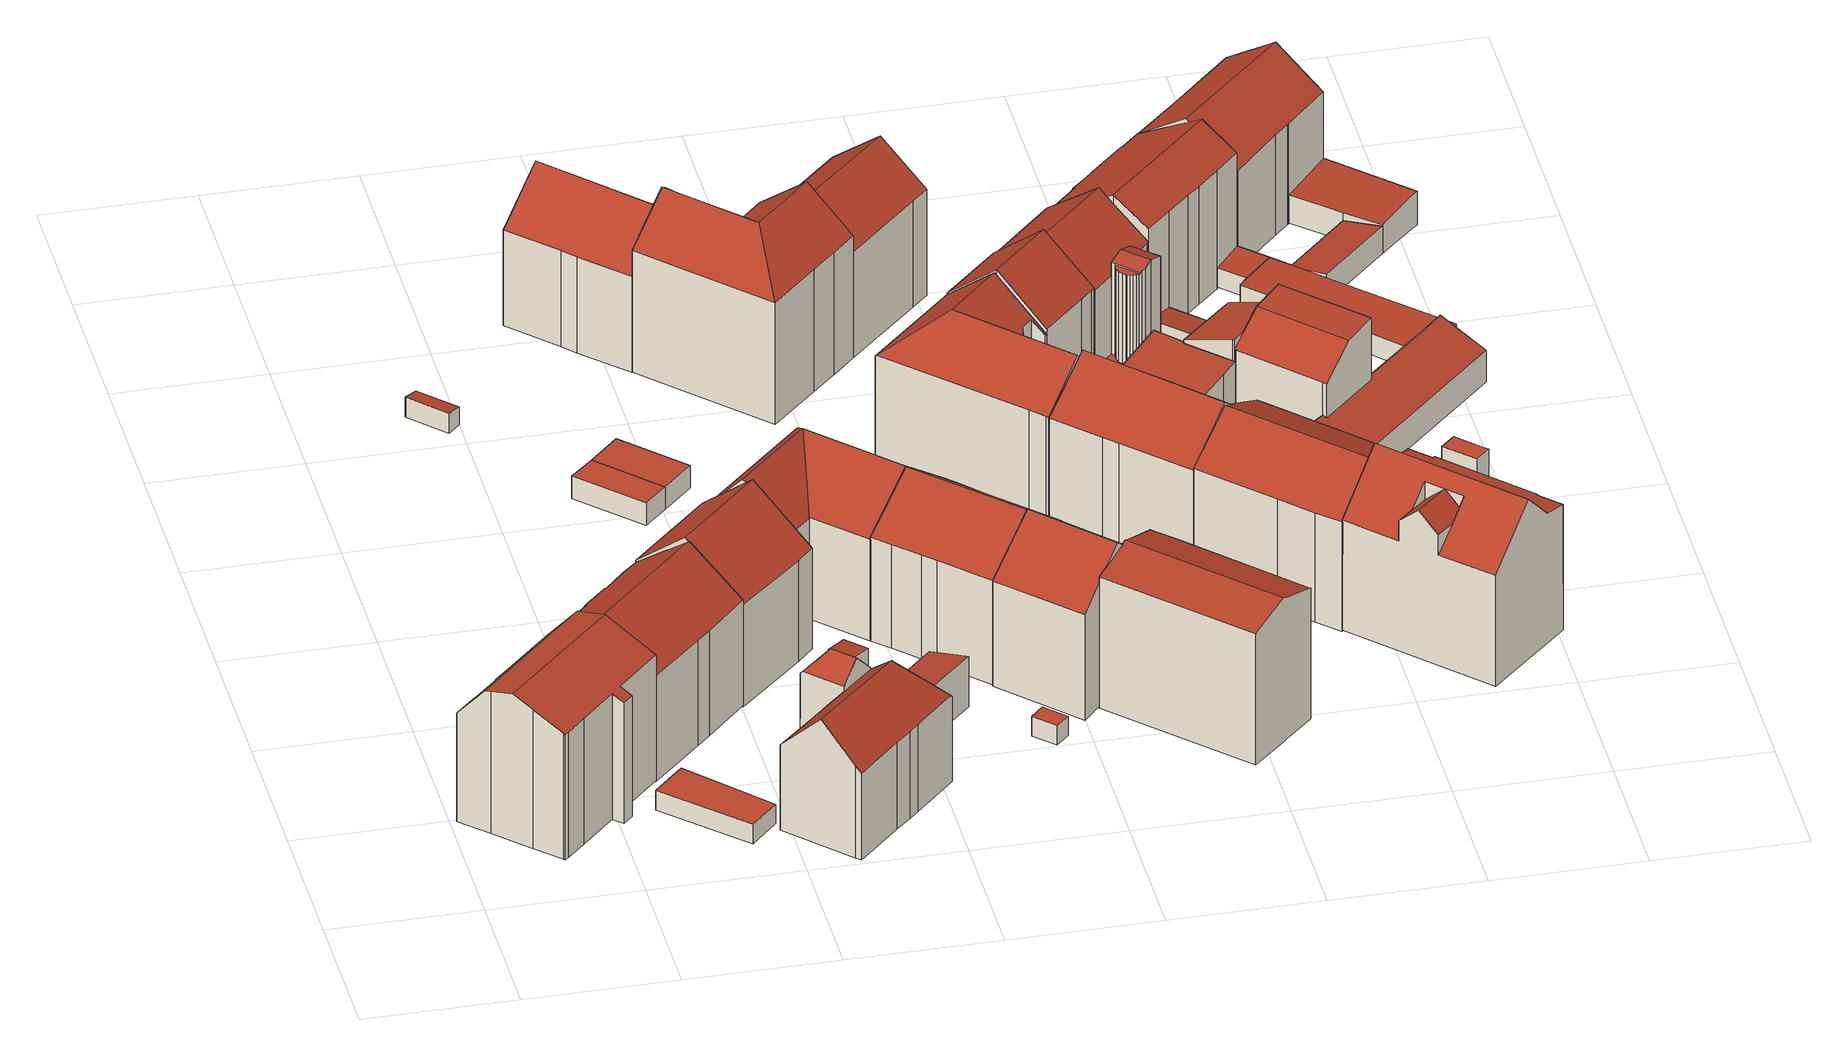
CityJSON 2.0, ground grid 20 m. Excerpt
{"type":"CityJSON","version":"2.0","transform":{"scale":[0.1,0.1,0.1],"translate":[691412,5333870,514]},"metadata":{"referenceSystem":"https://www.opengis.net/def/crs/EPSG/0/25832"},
"CityObjects":{
"building1":{"type":"Building","attributes":{"Gemeindeschluessel":"09162000","HoeheDach":"536.850","HoeheGrund":"515.505","Methode":"2000","NiedrigsteTraufeDesGebaeudes":"531.002","Geometrietyp2DReferenz":"3000","function":"31001_9998","roofType":"3100","measuredHeight":21.34,"storeysAboveGround":4},"geometry":[{"type":"MultiSurface","lod":"2","boundaries":[[[0,1,2,3,4,5]],[[3,6,7,8,9,10,4]],[[11,12,13,14]],[[15,16,12,11]],[[17,18,19,20,6,3,2,21,22,23,24,25,26]],[[27,24,23,28]],[[29,30,16,15]],[[31,32,33,9,8]],[[34,5,4,10,35]],[[36,37,38,39]],[[40,41,30,29]],[[42,21,2,1]],[[43,25,24,27]],[[44,45,41,40]],[[46,47,43,27,28,48,42,1,0,5,34,49,36,39,44,40,29,15,11,14,50,51,52,32,31,53,54,55,56]],[[46,17,26,47]],[[39,38,45,44]],[[54,53,7,6,20]],[[25,43,47,26]],[[31,8,7,53]],[[48,22,21,42]],[[34,35,57,49]],[[52,58,33,32]],[[54,20,19,55]],[[28,23,22,48]],[[14,13,59,50]],[[51,60,58,52]],[[17,46,56,18]],[[55,19,18,56]],[[50,59,60,51]],[[10,9,33,58,60,59,13,12,16,30,41,45,38,37,57,35]],[[49,57,37,36]]],"semantics":{"surfaces":[{"type":"WallSurface"},{"type":"RoofSurface"},{"type":"GroundSurface"}],"values":[0,1,0,0,1,0,0,0,0,0,0,0,0,0,2,0,0,0,0,0,0,0,0,0,0,0,0,0,0,0,1,0]}}]},
"building2":{"type":"Building","attributes":{"Gemeindeschluessel":"09162000","HoeheDach":"518.493","HoeheGrund":"515.655","Methode":"1000","NiedrigsteTraufeDesGebaeudes":"518.493","Geometrietyp2DReferenz":"3000","function":"31001_2000","roofType":"1000","measuredHeight":2.84},"geometry":[{"type":"MultiSurface","lod":"2","boundaries":[[[61,62,63,64]],[[65,64,63,66]],[[66,67,68,65]],[[62,61,68,67]],[[66,63,62,67]],[[68,61,64,65]]],"semantics":{"surfaces":[{"type":"RoofSurface"},{"type":"WallSurface"},{"type":"GroundSurface"}],"values":[0,1,2,1,1,1]}}]},
"building3":{"type":"Building","attributes":{"Gemeindeschluessel":"09162000","HoeheDach":"536.458","HoeheGrund":"515.403","Methode":"1000","NiedrigsteTraufeDesGebaeudes":"530.604","Geometrietyp2DReferenz":"3000","function":"31001_9998","roofType":"3100","measuredHeight":21.05,"storeysAboveGround":4},"geometry":[{"type":"MultiSurface","lod":"2","boundaries":[[[69,70,71,72]],[[73,74,75,76]],[[77,78,79,80]],[[72,71,81,82]],[[83,84,85,86]],[[80,79,87,88]],[[86,85,89,90]],[[91,92,93,94]],[[95,83,86,90,77,80,88,69,72,82,96,73,76,97,98,91,94,99,100]],[[94,93,101,99]],[[77,90,89,102,78]],[[82,81,103,96]],[[95,104,84,83]],[[97,105,106,98]],[[104,95,100,107]],[[79,78,102,108,101,93,92,106,105,75,74,103,81,71,70,87]],[[107,100,99,101,108]],[[98,106,92,91]],[[104,107,108,102,89,85,84]],[[96,103,74,73]],[[76,75,105,97]],[[88,87,70,69]]],"semantics":{"surfaces":[{"type":"WallSurface"},{"type":"GroundSurface"},{"type":"RoofSurface"}],"values":[0,0,0,0,0,0,0,0,1,0,0,0,0,0,0,2,0,0,2,0,0,0]}}]},
"building4":{"type":"Building","attributes":{"Gemeindeschluessel":"09162000","HoeheDach":"518.664","HoeheGrund":"515.830","Methode":"1000","NiedrigsteTraufeDesGebaeudes":"518.396","Geometrietyp2DReferenz":"3000","function":"31001_2000","roofType":"1000","measuredHeight":2.83},"geometry":[{"type":"MultiSurface","lod":"2","boundaries":[[[109,110,111,112]],[[113,112,111,114]],[[115,110,109,116]],[[113,114,115,116]],[[116,109,112,113]],[[114,111,110,115]]],"semantics":{"surfaces":[{"type":"RoofSurface"},{"type":"WallSurface"},{"type":"GroundSurface"}],"values":[0,1,1,2,1,1]}}]},
"building5":{"type":"Building","attributes":{"Gemeindeschluessel":"09162000","HoeheDach":"536.900","HoeheGrund":"515.244","Methode":"2000","NiedrigsteTraufeDesGebaeudes":"529.836","Geometrietyp2DReferenz":"3000","function":"31001_9998","roofType":"3100","measuredHeight":21.66,"storeysAboveGround":4},"geometry":[{"type":"MultiSurface","lod":"2","boundaries":[[[117,118,119,120]],[[121,117,120,122]],[[123,124,125,126]],[[127,123,126,119,118]],[[119,126,125,122,120]],[[128,124,123,127]],[[128,127,118,117,121]],[[121,122,125,124,128]]],"semantics":{"surfaces":[{"type":"WallSurface"},{"type":"RoofSurface"},{"type":"GroundSurface"}],"values":[0,0,1,0,1,0,2,0]}}]},
"building6":{"type":"Building","attributes":{"Gemeindeschluessel":"09162000","HoeheDach":"533.310","HoeheGrund":"514.960","Methode":"2000","NiedrigsteTraufeDesGebaeudes":"527.110","Geometrietyp2DReferenz":"3000","function":"31001_9998","roofType":"3200","measuredHeight":18.35,"storeysAboveGround":3},"geometry":[{"type":"MultiSurface","lod":"2","boundaries":[[[129,130,131,132]],[[133,134,135,136,137]],[[133,137,138,139]],[[140,141,142,143,144]],[[145,146,147,148]],[[129,149,150,151,130]],[[152,153,154,155,145,148,156]],[[155,154,157,131,130,151,158,159,160]],[[161,162,163,164,165,160,159,166]],[[148,147,164,156]],[[164,147,146,165]],[[139,138,140,144]],[[142,141,150,149]],[[161,166,167,168]],[[132,131,157,169]],[[169,157,154,153]],[[168,167,135,134]],[[155,160,165,146,145]],[[152,156,164,163]],[[133,139,144,143,142,149,129,132,169,153,152,163,162,161,168,134]],[[158,136,135,167,166,159]],[[140,138,137,136,158,151,150,141]]],"semantics":{"surfaces":[{"type":"WallSurface"},{"type":"RoofSurface"},{"type":"GroundSurface"}],"values":[0,0,0,0,1,0,0,1,0,1,1,0,0,0,0,0,0,0,0,2,1,1]}}]},
"building7":{"type":"Building","attributes":{"Gemeindeschluessel":"09162000","HoeheDach":"518.810","HoeheGrund":"515.480","Methode":"1000","NiedrigsteTraufeDesGebaeudes":"518.810","Geometrietyp2DReferenz":"3000","function":"31001_2000","roofType":"1000","measuredHeight":3.33},"geometry":[{"type":"MultiSurface","lod":"2","boundaries":[[[170,171,172,173]],[[173,172,174,175]],[[176,177,171,170]],[[175,174,177,176]],[[171,177,174,172]],[[173,175,176,170]]],"semantics":{"surfaces":[{"type":"WallSurface"},{"type":"RoofSurface"},{"type":"GroundSurface"}],"values":[0,0,0,0,1,2]}}]},
"building8":{"type":"Building","attributes":{"Gemeindeschluessel":"09162000","HoeheDach":"518.811","HoeheGrund":"515.470","Methode":"1000","NiedrigsteTraufeDesGebaeudes":"518.811","Geometrietyp2DReferenz":"3000","function":"51009_1610","roofType":"1000","measuredHeight":3.34},"geometry":[{"type":"MultiSurface","lod":"2","boundaries":[[[175,174,178,179]],[[179,178,180,181]],[[177,180,178,174]],[[181,180,177,176]],[[176,177,174,175]],[[175,179,181,176]]],"semantics":{"surfaces":[{"type":"WallSurface"},{"type":"RoofSurface"},{"type":"GroundSurface"}],"values":[0,0,1,0,0,2]}}]},
"building9":{"type":"Building","attributes":{"Gemeindeschluessel":"09162000","HoeheDach":"518.455","HoeheGrund":"515.260","Methode":"1000","NiedrigsteTraufeDesGebaeudes":"518.098","Geometrietyp2DReferenz":"3000","function":"31001_2000","roofType":"1000","measuredHeight":3.19},"geometry":[{"type":"MultiSurface","lod":"2","boundaries":[[[182,183,184,185]],[[186,187,188,189]],[[187,184,183,188]],[[189,182,185,186]],[[186,185,184,187]],[[188,183,182,189]]],"semantics":{"surfaces":[{"type":"RoofSurface"},{"type":"GroundSurface"},{"type":"WallSurface"}],"values":[0,1,2,2,2,2]}}]},
"building10":{"type":"Building","attributes":{"Gemeindeschluessel":"09162000","HoeheDach":"522.370","HoeheGrund":"515.012","Methode":"1000","NiedrigsteTraufeDesGebaeudes":"521.113","Geometrietyp2DReferenz":"3000","function":"31001_9998","roofType":"2100","measuredHeight":7.36,"storeysAboveGround":1},"geometry":[{"type":"MultiSurface","lod":"2","boundaries":[[[168,190,191,162]],[[192,193,190,168]],[[192,168,162,194]],[[162,191,195,194]],[[191,190,193,195]],[[192,194,195,193]]],"semantics":{"surfaces":[{"type":"WallSurface"},{"type":"GroundSurface"},{"type":"RoofSurface"}],"values":[0,0,1,0,2,0]}}]},
"building11":{"type":"Building","attributes":{"Gemeindeschluessel":"09162000","HoeheDach":"536.420","HoeheGrund":"515.270","Methode":"2000","NiedrigsteTraufeDesGebaeudes":"529.921","Geometrietyp2DReferenz":"3000","function":"31001_9998","roofType":"3100","measuredHeight":21.15,"storeysAboveGround":4},"geometry":[{"type":"MultiSurface","lod":"2","boundaries":[[[196,197,198,199]],[[196,200,201,202,203,197]],[[198,204,205,206,199]],[[207,201,200,208]],[[209,202,201,207]],[[202,209,210,211,203]],[[212,213,214,215,216,217]],[[217,216,205,204]],[[211,210,214,213]],[[212,197,203,211,213]],[[212,217,204,198,197]],[[214,210,209,207,208,206,205,216,215]],[[206,208,200,196,199]]],"semantics":{"surfaces":[{"type":"RoofSurface"},{"type":"WallSurface"},{"type":"GroundSurface"}],"values":[0,0,1,1,1,1,1,1,1,0,0,2,1]}}]},
"building12":{"type":"Building","attributes":{"Gemeindeschluessel":"09162000","HoeheDach":"535.210","HoeheGrund":"515.216","Methode":"2000","NiedrigsteTraufeDesGebaeudes":"529.071","Geometrietyp2DReferenz":"3000","function":"31001_1000","roofType":"3100","measuredHeight":19.99,"storeysAboveGround":4},"geometry":[{"type":"MultiSurface","lod":"2","boundaries":[[[218,219,220,221]],[[222,223,219,218]],[[224,225,226,227]],[[228,229,230,231]],[[232,226,225,233,234,230,229,235,236,237,238]],[[239,234,233,240]],[[240,233,225,224]],[[219,223,241,242,232,238,220]],[[243,241,223,222]],[[244,236,235,245]],[[227,226,232,242,246]],[[245,235,229,228]],[[247,237,236,244]],[[231,230,234,239]],[[221,220,238,237,247]],[[246,242,241,243]],[[221,247,244,245,228,231,239,240,224,227,246,243,222,218]]],"semantics":{"surfaces":[{"type":"WallSurface"},{"type":"RoofSurface"},{"type":"GroundSurface"}],"values":[0,0,0,0,1,0,0,1,0,0,0,0,0,0,0,0,2]}}]},
"building13":{"type":"Building","attributes":{"Gemeindeschluessel":"09162000","HoeheDach":"517.663","HoeheGrund":"514.940","Methode":"1000","NiedrigsteTraufeDesGebaeudes":"517.663","Geometrietyp2DReferenz":"3000","function":"31001_2000","roofType":"1000","measuredHeight":2.72},"geometry":[{"type":"MultiSurface","lod":"2","boundaries":[[[248,249,250,251]],[[252,248,251,253]],[[253,254,255,252]],[[255,249,248,252]],[[253,251,250,254]],[[254,250,249,255]]],"semantics":{"surfaces":[{"type":"RoofSurface"},{"type":"WallSurface"},{"type":"GroundSurface"}],"values":[0,1,2,1,1,1]}}]},
"building14":{"type":"Building","attributes":{"Gemeindeschluessel":"09162000","HoeheDach":"536.317","HoeheGrund":"515.290","Methode":"1000","NiedrigsteTraufeDesGebaeudes":"530.388","Geometrietyp2DReferenz":"3000","function":"31001_9998","roofType":"3100","measuredHeight":21.03,"storeysAboveGround":4},"geometry":[{"type":"MultiSurface","lod":"2","boundaries":[[[256,257,258,259]],[[260,261,262,215,263,214]],[[264,265,266,267,268,269]],[[270,271,272,273,274,275]],[[276,258,257,271,270,275,262,261]],[[277,278,268,267,266,279,276,261,260]],[[280,281,265,264,269,282,283,214,263,215,274,273,272,256,259]],[[269,268,278,282]],[[265,281,280,259,258,276,279,266]],[[262,275,274,215]],[[283,277,260,214]],[[282,278,277,283]],[[272,271,257,256]]],"semantics":{"surfaces":[{"type":"WallSurface"},{"type":"RoofSurface"},{"type":"GroundSurface"}],"values":[0,0,0,0,1,1,2,0,0,0,0,0,0]}}]},
"building15":{"type":"Building","attributes":{"Gemeindeschluessel":"09162000","HoeheDach":"538.530","HoeheGrund":"515.340","Methode":"2000","NiedrigsteTraufeDesGebaeudes":"532.996","Geometrietyp2DReferenz":"3000","function":"31001_1000","roofType":"3100","measuredHeight":23.19,"storeysAboveGround":5},"geometry":[{"type":"MultiSurface","lod":"2","boundaries":[[[284,285,286,287,288,289]],[[290,291,292,293,294,295,296]],[[289,288,297,298]],[[286,299,300,301,302,292,291,290]],[[303,300,299,304]],[[305,303,304,285,284,289,298,306,307,308,309,310,311,312,313,314,315]],[[303,305,315,302,301,300]],[[287,286,290,316,297,288]],[[317,318,309,308,307,319]],[[292,302,315,314,313,293]],[[318,296,295,294,312,311,310,309]],[[304,299,286,285]],[[297,320,306,298]],[[312,294,293,313]],[[316,290,296,318,317,319,320,297]],[[306,320,319,307]]],"semantics":{"surfaces":[{"type":"WallSurface"},{"type":"RoofSurface"},{"type":"GroundSurface"}],"values":[0,1,0,1,0,2,0,1,0,0,0,0,0,0,1,0]}}]},
"building16":{"type":"Building","attributes":{"Gemeindeschluessel":"09162000","HoeheDach":"536.383","HoeheGrund":"515.110","Methode":"1000","NiedrigsteTraufeDesGebaeudes":"530.335","Geometrietyp2DReferenz":"3000","function":"31001_9998","roofType":"3100","measuredHeight":21.27,"storeysAboveGround":4},"geometry":[{"type":"MultiSurface","lod":"2","boundaries":[[[321,322,323,324]],[[325,326,321,324,327,328,329,330,331,332]],[[321,326,325,333,334,322]],[[327,324,323,335,266,328]],[[335,323,322,334,336,337,266]],[[266,337,336,338,331,330,329,328]],[[332,339,333,325]],[[334,333,339,338,336]],[[331,338,339,332]]],"semantics":{"surfaces":[{"type":"WallSurface"},{"type":"GroundSurface"},{"type":"RoofSurface"}],"values":[0,1,0,0,2,0,0,2,0]}}]},
"building17":{"type":"Building","attributes":{"Gemeindeschluessel":"09162000","HoeheDach":"518.898","HoeheGrund":"515.320","Methode":"1000","NiedrigsteTraufeDesGebaeudes":"518.163","Geometrietyp2DReferenz":"3000","function":"31001_2000","roofType":"2100","measuredHeight":3.58},"geometry":[{"type":"MultiSurface","lod":"2","boundaries":[[[340,341,342,343,344,345]],[[346,347,345,344,348,349]],[[350,351,346,349]],[[352,350,349,348,344,343,342]],[[351,353,341,340,345,347,346]],[[350,352,342,341,353,351]]],"semantics":{"surfaces":[{"type":"WallSurface"},{"type":"GroundSurface"},{"type":"RoofSurface"}],"values":[0,0,0,1,2,0]}}]},
"building18":{"type":"Building","attributes":{"Gemeindeschluessel":"09162000","HoeheDach":"535.764","HoeheGrund":"514.860","Methode":"1000","NiedrigsteTraufeDesGebaeudes":"533.852","Geometrietyp2DReferenz":"3000","function":"31001_9998","roofType":"3100","measuredHeight":20.9,"storeysAboveGround":5},"geometry":[{"type":"MultiSurface","lod":"2","boundaries":[[[354,355,356,357]],[[358,359,360,361]],[[362,363,364,365,366,354,357,367,368,369,370]],[[357,356,371,367]],[[361,360,355,354,366,365]],[[359,372,373,374,375,371,356,355,360]],[[367,371,375,368]],[[364,358,361,365]],[[364,363,362,370,373,372,359,358]],[[374,373,370,369,368,375]]],"semantics":{"surfaces":[{"type":"WallSurface"},{"type":"RoofSurface"},{"type":"GroundSurface"}],"values":[0,1,2,0,0,1,0,0,0,0]}}]},
"building19":{"type":"Building","attributes":{"Gemeindeschluessel":"09162000","HoeheDach":"520.987","HoeheGrund":"515.320","Methode":"1000","NiedrigsteTraufeDesGebaeudes":"517.629","Geometrietyp2DReferenz":"3000","function":"31001_2000","roofType":"2100","measuredHeight":5.67},"geometry":[{"type":"MultiSurface","lod":"2","boundaries":[[[344,376,377,378]],[[379,380,381,382]],[[383,384,385,386,381,380,377,376]],[[387,388,342,389,344,378,379,382]],[[389,342,384,383,376,344]],[[382,381,386,387]],[[342,388,387,386,385,384]],[[378,377,380,379]]],"semantics":{"surfaces":[{"type":"WallSurface"},{"type":"RoofSurface"},{"type":"GroundSurface"}],"values":[0,0,1,2,0,0,0,0]}}]},
"building20":{"type":"Building","attributes":{"Gemeindeschluessel":"09162000","HoeheDach":"536.284","HoeheGrund":"515.301","Methode":"2000","NiedrigsteTraufeDesGebaeudes":"529.254","Geometrietyp2DReferenz":"3000","function":"31001_9998","roofType":"3100","measuredHeight":20.98,"storeysAboveGround":4},"geometry":[{"type":"MultiSurface","lod":"2","boundaries":[[[390,391,392,393,394]],[[395,396,397,398]],[[399,400,393,392,401,402,403,404,395,398,405,406,407,408,409,410]],[[407,411,412,408]],[[406,413,411,407]],[[409,414,415,410]],[[400,416,394,393]],[[417,391,390,418,419]],[[420,415,414,412,411,413,421,418]],[[397,422,405,398]],[[421,413,406,405,422]],[[423,396,395,404]],[[402,401,417,419,424]],[[417,401,392,391]],[[412,414,409,408]],[[397,396,423,425,424,419,418,421,422]],[[399,426,416,400]],[[403,425,423,404]],[[424,425,403,402]],[[415,420,426,399,410]],[[390,394,416,426,420,418]]],"semantics":{"surfaces":[{"type":"WallSurface"},{"type":"GroundSurface"},{"type":"RoofSurface"}],"values":[0,0,1,0,0,0,0,2,2,0,0,0,0,0,0,2,0,0,0,0,2]}}]},
"building21":{"type":"Building","attributes":{"Gemeindeschluessel":"09162000","HoeheDach":"536.130","HoeheGrund":"515.320","Methode":"1000","NiedrigsteTraufeDesGebaeudes":"530.643","Geometrietyp2DReferenz":"3000","function":"31001_1000","roofType":"3100","measuredHeight":20.81,"storeysAboveGround":4},"geometry":[{"type":"MultiSurface","lod":"2","boundaries":[[[427,428,429,430,431]],[[432,315,427,431,433,313]],[[434,428,427,315]],[[434,315,432,313,312,435,436,437,438,439]],[[435,440,441,436]],[[439,429,428,434]],[[312,442,440,435]],[[436,441,443,437]],[[313,433,442,312]],[[430,429,439,438,437,443]],[[433,431,430,443,441,440,442]]],"semantics":{"surfaces":[{"type":"RoofSurface"},{"type":"WallSurface"},{"type":"GroundSurface"}],"values":[0,1,1,2,1,1,1,1,1,1,0]}}]},
"building22":{"type":"Building","attributes":{"Gemeindeschluessel":"09162000","HoeheDach":"536.796","HoeheGrund":"515.380","Methode":"2000","NiedrigsteTraufeDesGebaeudes":"530.783","Geometrietyp2DReferenz":"3000","function":"31001_2000","roofType":"3100","measuredHeight":21.42,"storeysAboveGround":5},"geometry":[{"type":"MultiSurface","lod":"2","boundaries":[[[444,445,446,447]],[[448,449,450,451,452,453]],[[447,446,454,455]],[[456,457,458,459]],[[459,458,455,454]],[[458,457,453,452,451,450,460,461,444,447,455]],[[461,462,445,444]],[[448,456,463,449]],[[457,456,448,453]],[[459,454,446,445,462,463,456]],[[450,449,463,460]],[[461,460,463,462]]],"semantics":{"surfaces":[{"type":"WallSurface"},{"type":"GroundSurface"},{"type":"RoofSurface"}],"values":[0,0,0,0,0,1,0,2,0,2,0,0]}}]},
"building23":{"type":"Building","attributes":{"Gemeindeschluessel":"09162000","HoeheDach":"536.640","HoeheGrund":"515.393","Methode":"2000","NiedrigsteTraufeDesGebaeudes":"530.761","Geometrietyp2DReferenz":"3000","function":"31001_1000","roofType":"3100","measuredHeight":21.25,"storeysAboveGround":4},"geometry":[{"type":"MultiSurface","lod":"2","boundaries":[[[464,465,466,467]],[[468,469,467,466,470]],[[471,472,473,474]],[[475,476,469,468]],[[474,473,477,478]],[[479,480,465,464]],[[471,481,426,482,472]],[[469,476,483,481,471,474,478,479,464,467]],[[483,484,426,481]],[[478,477,480,479]],[[475,468,470,482,426,484]],[[470,466,465,480,477,473,472,482]],[[476,475,484,483]]],"semantics":{"surfaces":[{"type":"WallSurface"},{"type":"GroundSurface"},{"type":"RoofSurface"}],"values":[0,0,0,0,0,0,0,1,0,0,2,2,0]}}]},
"building24":{"type":"Building","attributes":{"Gemeindeschluessel":"09162000","HoeheDach":"518.784","HoeheGrund":"515.507","Methode":"2000","NiedrigsteTraufeDesGebaeudes":"518.198","Geometrietyp2DReferenz":"3000","function":"31001_2000","roofType":"1000","measuredHeight":3.28,"storeysAboveGround":1},"geometry":[{"type":"MultiSurface","lod":"2","boundaries":[[[485,486,487,488]],[[489,490,491,492]],[[492,491,493,494]],[[495,496,486,485]],[[492,494,497,495,485,488,489]],[[497,498,496,495]],[[488,487,490,489]],[[490,487,486,496,498,493,491]],[[494,493,498,497]]],"semantics":{"surfaces":[{"type":"WallSurface"},{"type":"GroundSurface"},{"type":"RoofSurface"}],"values":[0,0,0,0,1,0,0,2,0]}}]},
"building25":{"type":"Building","attributes":{"Gemeindeschluessel":"09162000","HoeheDach":"536.013","HoeheGrund":"515.310","Methode":"2000","NiedrigsteTraufeDesGebaeudes":"519.210","Geometrietyp2DReferenz":"3000","function":"31001_2000","roofType":"3100","measuredHeight":20.7,"storeysAboveGround":5},"geometry":[{"type":"MultiSurface","lod":"2","boundaries":[[[499,500,501,502,503,504,505,506,507,508,509]],[[510,511,512,513]],[[514,515,516,517]],[[518,519,520,521,522,523,524,525,526,527,528,529,530]],[[531,521,520,532]],[[533,534,535,501,536]],[[517,516,537,538]],[[539,540,541,542]],[[507,513,512,543,530,508]],[[536,501,500,544]],[[512,511,545,546,537,547,543]],[[548,523,522,549]],[[550,546,545,551]],[[505,552,553,506]],[[554,555,525,556]],[[557,558,559,560]],[[514,561,519,518,562,515]],[[549,522,521,531]],[[563,528,527,564]],[[504,565,552,505]],[[503,566,565,504]],[[518,530,543,547,562]],[[560,559,567,568]],[[506,553,513,507]],[[563,569,499,509,529,528]],[[570,526,558,557]],[[526,525,555,567,559,558]],[[568,567,555,554]],[[571,524,523,548]],[[532,520,519,561]],[[565,566,572,535,534,541,540,573,510,513,553,552]],[[501,535,572,502]],[[508,530,529,509]],[[537,516,515,562,547]],[[544,500,499,569]],[[550,538,537,546]],[[502,572,566,503]],[[542,541,534,533]],[[570,564,527,526]],[[574,551,545,511,510,573]],[[550,551,574,539,542,533,536,544,569,563,564,570,557,560,568,554,556,571,548,549,531,532,561,514,517,538]],[[571,556,525,524]],[[574,573,540,539]]],"semantics":{"surfaces":[{"type":"RoofSurface"},{"type":"WallSurface"},{"type":"GroundSurface"}],"values":[0,1,1,0,1,1,1,1,1,1,0,1,1,1,1,1,1,1,1,1,1,1,1,1,1,1,0,1,1,1,0,1,1,0,1,1,1,1,1,1,2,1,1]}}]},
"building26":{"type":"Building","attributes":{"Gemeindeschluessel":"09162000","HoeheDach":"519.560","HoeheGrund":"515.301","Methode":"2000","NiedrigsteTraufeDesGebaeudes":"518.551","Geometrietyp2DReferenz":"3000","function":"31001_2000","roofType":"1000","measuredHeight":4.26,"storeysAboveGround":1},"geometry":[{"type":"MultiSurface","lod":"2","boundaries":[[[536,575,576,533]],[[577,578,579,580,581,582]],[[542,583,584,539]],[[585,582,581,569]],[[586,577,582,585]],[[578,587,588,579]],[[587,589,590,584,583,576,575,588]],[[544,536,533,542,539,591,592,586,585,569]],[[539,584,590,591]],[[533,576,583,542]],[[592,589,587,578,577,586]],[[591,590,589,592]],[[544,580,579,588,575,536]],[[569,581,580,544]]],"semantics":{"surfaces":[{"type":"WallSurface"},{"type":"RoofSurface"},{"type":"GroundSurface"}],"values":[0,1,0,0,0,0,1,2,0,0,0,0,0,0]}}]},
"building27":{"type":"Building","attributes":{"Gemeindeschluessel":"09162000","HoeheDach":"536.279","HoeheGrund":"515.314","Methode":"2000","NiedrigsteTraufeDesGebaeudes":"531.082","Geometrietyp2DReferenz":"3000","function":"31001_9998","roofType":"3100","measuredHeight":20.96,"storeysAboveGround":5},"geometry":[{"type":"MultiSurface","lod":"2","boundaries":[[[593,594,595,596,597,598,599,600,601,602,603]],[[596,604,605,597]],[[594,606,607,595]],[[595,607,604,596]],[[608,609,610,611,612,613]],[[597,605,614,598]],[[600,615,611,610,601]],[[598,614,616,599]],[[602,609,608,603]],[[611,615,616,614,605,604,607,606,612]],[[593,613,612,606,594]],[[601,610,609,602]],[[599,616,615,600]],[[603,608,613,593]]],"semantics":{"surfaces":[{"type":"GroundSurface"},{"type":"WallSurface"},{"type":"RoofSurface"}],"values":[0,1,1,1,2,1,1,1,1,2,1,1,1,1]}}]},
"building28":{"type":"Building","attributes":{"Gemeindeschluessel":"09162000","HoeheDach":"525.250","HoeheGrund":"515.366","Methode":"2000","NiedrigsteTraufeDesGebaeudes":"523.913","Geometrietyp2DReferenz":"3000","function":"31001_1000","roofType":"2100","measuredHeight":9.88,"storeysAboveGround":3},"geometry":[{"type":"MultiSurface","lod":"2","boundaries":[[[617,618,619,620]],[[621,622,623,624]],[[625,626,627,628]],[[629,630,631,632]],[[633,634,630,629]],[[635,622,621,636,637]],[[625,628,617,620,637,636,621,624,633,629,632,638]],[[620,619,635,637]],[[628,627,618,617]],[[632,631,639,638]],[[638,639,626,625]],[[635,619,618,627,626,639,631,630,634,623,622]],[[624,623,634,633]]],"semantics":{"surfaces":[{"type":"WallSurface"},{"type":"GroundSurface"},{"type":"RoofSurface"}],"values":[0,0,0,0,0,0,1,0,0,0,0,2,0]}}]},
"building29":{"type":"Building","attributes":{"Gemeindeschluessel":"09162000","HoeheDach":"518.026","HoeheGrund":"515.344","Methode":"2000","NiedrigsteTraufeDesGebaeudes":"517.640","Geometrietyp2DReferenz":"3000","function":"51009_1610","roofType":"1000","measuredHeight":2.68},"geometry":[{"type":"MultiSurface","lod":"2","boundaries":[[[640,641,642,643]],[[644,645,646,647]],[[642,645,644,643]],[[641,646,645,642]],[[640,647,646,641]],[[643,644,647,640]]],"semantics":{"surfaces":[{"type":"GroundSurface"},{"type":"RoofSurface"},{"type":"WallSurface"}],"values":[0,1,2,2,2,2]}}]},
"building30":{"type":"Building","attributes":{"Gemeindeschluessel":"09162000","HoeheDach":"518.261","HoeheGrund":"515.379","Methode":"2000","NiedrigsteTraufeDesGebaeudes":"518.062","Geometrietyp2DReferenz":"3000","function":"31001_2000","roofType":"1000","measuredHeight":2.88},"geometry":[{"type":"MultiSurface","lod":"2","boundaries":[[[648,649,650,467]],[[651,652,653,654]],[[655,650,649,656,657,653,652]],[[652,651,464,655]],[[658,656,649,648]],[[659,657,656,658]],[[655,464,467,650]],[[467,464,651,654,659,658,648]],[[654,653,657,659]]],"semantics":{"surfaces":[{"type":"WallSurface"},{"type":"RoofSurface"},{"type":"GroundSurface"}],"values":[0,0,1,0,0,0,0,2,0]}}]},
"building31":{"type":"Building","attributes":{"Gemeindeschluessel":"09162000","HoeheDach":"520.183","HoeheGrund":"515.336","Methode":"1000","NiedrigsteTraufeDesGebaeudes":"518.105","Geometrietyp2DReferenz":"3000","function":"31001_2000","roofType":"2100","measuredHeight":4.85},"geometry":[{"type":"MultiSurface","lod":"2","boundaries":[[[660,661,662,663]],[[664,665,666,667]],[[668,669,660,663,670,665,664,671]],[[662,672,670,663]],[[668,671,673,674]],[[661,675,674,673,667,666,672,662]],[[673,671,664,667]],[[669,675,661,660]],[[666,665,670,672]],[[669,668,674,675]]],"semantics":{"surfaces":[{"type":"WallSurface"},{"type":"GroundSurface"},{"type":"RoofSurface"}],"values":[0,0,1,0,0,2,0,0,0,0]}}]},
"building32":{"type":"Building","attributes":{"Gemeindeschluessel":"09162000","HoeheDach":"538.650","HoeheGrund":"515.457","Methode":"2000","NiedrigsteTraufeDesGebaeudes":"531.249","Geometrietyp2DReferenz":"3000","function":"31001_1000","roofType":"3100","measuredHeight":23.19,"storeysAboveGround":4},"geometry":[{"type":"MultiSurface","lod":"2","boundaries":[[[676,677,678,679]],[[680,681,682]],[[683,684,685,686]],[[687,688,680,682,689]],[[690,691,692,693,694]],[[695,696,697,698,690,694,699,700,682,681]],[[701,702,677,676]],[[683,703,704,705,706,684]],[[707,708,698,697,709,687,689,700,699]],[[710,711,693,692,712]],[[713,685,684,706]],[[709,696,714,688,687]],[[711,707,699,694,693]],[[700,689,682]],[[701,686,685,713,715,702]],[[710,712,716,717]],[[691,678,677,702,715,705,704,716,712,692]],[[706,705,715,713]],[[696,709,697]],[[708,679,678,691,690,698]],[[695,681,680,688,714]],[[696,695,714]],[[708,707,711,710,717,703,683,686,701,676,679]],[[717,716,704,703]]],"semantics":{"surfaces":[{"type":"WallSurface"},{"type":"RoofSurface"},{"type":"GroundSurface"}],"values":[0,0,0,1,1,1,0,0,0,0,1,1,0,0,0,0,1,0,0,0,0,0,2,0]}}]},
"building33":{"type":"Building","attributes":{"Gemeindeschluessel":"09162000","HoeheDach":"519.905","HoeheGrund":"515.379","Methode":"2000","NiedrigsteTraufeDesGebaeudes":"517.919","Geometrietyp2DReferenz":"3000","function":"31001_2000","roofType":"2100","measuredHeight":4.53},"geometry":[{"type":"MultiSurface","lod":"2","boundaries":[[[659,718,719,654]],[[720,721,718,659]],[[722,723,654,719]],[[722,719,718,721]],[[721,720,723,722]],[[654,723,720,659]]],"semantics":{"surfaces":[{"type":"WallSurface"},{"type":"RoofSurface"},{"type":"GroundSurface"}],"values":[0,0,0,1,0,2]}}]},
"building34":{"type":"Building","attributes":{"Gemeindeschluessel":"09162000","HoeheDach":"528.276","HoeheGrund":"515.433","Methode":"2000","NiedrigsteTraufeDesGebaeudes":"525.559","Geometrietyp2DReferenz":"3000","function":"31001_1000","roofType":"2100","measuredHeight":12.84,"storeysAboveGround":4},"geometry":[{"type":"MultiSurface","lod":"2","boundaries":[[[724,725,726,727]],[[637,728,729,620]],[[620,729,730,617]],[[730,729,728,731,726,725,732,733]],[[620,617,734,735,736,724,727,636,637]],[[735,733,732,736]],[[636,731,728,637]],[[727,726,731,636]],[[736,732,725,724]],[[730,733,735,734,617]]],"semantics":{"surfaces":[{"type":"WallSurface"},{"type":"RoofSurface"},{"type":"GroundSurface"}],"values":[0,0,0,1,2,0,0,0,0,0]}}]},
"building35":{"type":"Building","attributes":{"Gemeindeschluessel":"09162000","HoeheDach":"535.650","HoeheGrund":"515.443","Methode":"2000","NiedrigsteTraufeDesGebaeudes":"529.899","Geometrietyp2DReferenz":"3000","function":"31001_2000","roofType":"3100","measuredHeight":20.21,"storeysAboveGround":5},"geometry":[{"type":"MultiSurface","lod":"2","boundaries":[[[737,738,739,740,741]],[[742,743,744,745]],[[746,747,748,749]],[[750,751,752,753]],[[754,755,756,757]],[[758,753,752,759,760]],[[758,760,761,762]],[[762,761,763,764]],[[765,766,767,768]],[[749,748,743,742]],[[769,770,747,746]],[[771,772,766,765]],[[737,741,772,771]],[[773,767,766,772,741,740,759,752,751,744,743,748,747,770]],[[755,754,764,763]],[[769,774,773,770]],[[745,744,751,750]],[[757,756,775,776]],[[754,757,776,777,738,737,771,765,768,774,769,746,749,742,745,750,753,758,762,764]],[[776,775,778,777]],[[777,778,739,738]],[[768,767,773,774]],[[755,763,761,760,759,740,739,778,775,756]]],"semantics":{"surfaces":[{"type":"WallSurface"},{"type":"RoofSurface"},{"type":"GroundSurface"}],"values":[0,0,0,0,0,0,0,0,0,0,0,0,0,1,0,0,0,0,2,0,0,0,1]}}]},
"building36":{"type":"Building","attributes":{"Gemeindeschluessel":"09162000","HoeheDach":"519.460","HoeheGrund":"515.376","Methode":"2000","NiedrigsteTraufeDesGebaeudes":"518.426","Geometrietyp2DReferenz":"3000","function":"31001_2000","roofType":"1000","measuredHeight":4.08,"storeysAboveGround":1},"geometry":[{"type":"MultiSurface","lod":"2","boundaries":[[[779,777,776,780,781,782,783,727,724,736,735,784,785]],[[776,786,787,780]],[[783,788,789,727]],[[790,791,792,793,794,789,788,795,796,787,786,797,798]],[[779,798,797,777]],[[735,792,791,784]],[[782,795,788,783]],[[724,794,793,736]],[[785,790,798,779]],[[781,796,795,782]],[[736,793,792,735]],[[784,791,790,785]],[[780,787,796,781]],[[727,789,794,724]],[[777,797,786,776]]],"semantics":{"surfaces":[{"type":"GroundSurface"},{"type":"WallSurface"},{"type":"RoofSurface"}],"values":[0,1,1,2,1,1,1,1,1,1,1,1,1,1,1]}}]},
"building37":{"type":"Building","attributes":{"Gemeindeschluessel":"09162000","HoeheDach":"530.873","HoeheGrund":"515.436","Methode":"2000","NiedrigsteTraufeDesGebaeudes":"526.844","Geometrietyp2DReferenz":"3000","function":"31001_1000","roofType":"2100","measuredHeight":15.44,"storeysAboveGround":3},"geometry":[{"type":"MultiSurface","lod":"2","boundaries":[[[799,800,801,802,803]],[[727,636,804,805,806]],[[727,806,807,783]],[[800,808,624,621,636,727,783,809,801]],[[621,810,804,636]],[[783,807,811,809]],[[809,811,802,801]],[[800,799,812,808]],[[624,813,810,621]],[[803,802,811,807,806,805]],[[808,812,813,624]],[[799,803,805,804,810,813,812]]],"semantics":{"surfaces":[{"type":"WallSurface"},{"type":"GroundSurface"},{"type":"RoofSurface"}],"values":[0,0,0,1,0,0,0,0,0,2,0,2]}}]},
"building38":{"type":"Building","attributes":{"Gemeindeschluessel":"09162000","HoeheDach":"525.460","HoeheGrund":"515.210","Methode":"2000","NiedrigsteTraufeDesGebaeudes":"525.460","Geometrietyp2DReferenz":"3000","function":"31001_2000","roofType":"1000","measuredHeight":10.25},"geometry":[{"type":"MultiSurface","lod":"2","boundaries":[[[814,815,816,817,818]],[[819,820,821,822,823]],[[817,820,819,818]],[[818,819,823,814]],[[814,823,822,815]],[[816,821,820,817]],[[815,822,821,816]]],"semantics":{"surfaces":[{"type":"GroundSurface"},{"type":"RoofSurface"},{"type":"WallSurface"}],"values":[0,1,2,2,2,2,2]}}]},
"building39":{"type":"Building","attributes":{"Gemeindeschluessel":"09162000","HoeheDach":"519.073","HoeheGrund":"515.695","Methode":"2000","NiedrigsteTraufeDesGebaeudes":"518.518","Geometrietyp2DReferenz":"3000","function":"31001_2000","roofType":"1000","measuredHeight":3.38},"geometry":[{"type":"MultiSurface","lod":"2","boundaries":[[[824,825,826,827]],[[828,829,825,824]],[[827,830,828,824]],[[829,828,830,831]],[[831,826,825,829]],[[831,830,827,826]]],"semantics":{"surfaces":[{"type":"WallSurface"},{"type":"GroundSurface"},{"type":"RoofSurface"}],"values":[0,0,1,0,2,0]}}]},
"building40":{"type":"Building","attributes":{"Gemeindeschluessel":"09162000","HoeheDach":"522.255","HoeheGrund":"515.149","Methode":"2000","NiedrigsteTraufeDesGebaeudes":"519.656","Geometrietyp2DReferenz":"3000","function":"31001_9998","roofType":"2100","measuredHeight":7.11,"storeysAboveGround":1},"geometry":[{"type":"MultiSurface","lod":"2","boundaries":[[[832,833,834,835]],[[836,837,838,839]],[[840,841,833,832]],[[842,843,844,845]],[[846,847,848,849]],[[835,834,837,836]],[[845,844,850,851]],[[849,848,852,853]],[[844,843,854,852,848,847,838,837,834,833,841,850]],[[855,854,843,842]],[[842,845,851,840,832,835,836,839,846,849,853,855]],[[851,850,841,840]],[[839,838,847,846]],[[853,852,854,855]]],"semantics":{"surfaces":[{"type":"WallSurface"},{"type":"RoofSurface"},{"type":"GroundSurface"}],"values":[0,0,0,0,0,0,0,0,1,0,2,0,0,0]}}]},
"building41":{"type":"Building","attributes":{"Gemeindeschluessel":"09162000","HoeheDach":"534.860","HoeheGrund":"515.464","Methode":"2000","NiedrigsteTraufeDesGebaeudes":"529.836","Geometrietyp2DReferenz":"3000","function":"31001_9998","roofType":"3100","measuredHeight":19.4,"storeysAboveGround":4},"geometry":[{"type":"MultiSurface","lod":"2","boundaries":[[[856,857,858,859]],[[858,860,861,862,863,864,865,866,867,868,869,870,871,859]],[[865,872,873,866]],[[871,874,856,859]],[[875,876,862,861]],[[860,877,875,861]],[[858,857,877,860]],[[878,879,864,863]],[[880,874,871,870]],[[866,873,881,867]],[[867,881,882,868]],[[865,864,879,883,872]],[[869,884,880,870]],[[868,882,884,869]],[[883,880,884,882,881,873,872]],[[862,876,878,863]],[[878,876,875,877,857,856,874,880,883,879]]],"semantics":{"surfaces":[{"type":"WallSurface"},{"type":"GroundSurface"},{"type":"RoofSurface"}],"values":[0,1,0,0,0,0,0,0,0,0,0,0,0,0,2,0,2]}}]},
"building42":{"type":"Building","attributes":{"Gemeindeschluessel":"09162000","HoeheDach":"519.125","HoeheGrund":"515.154","Methode":"2000","NiedrigsteTraufeDesGebaeudes":"518.300","Geometrietyp2DReferenz":"3000","function":"31001_9998","roofType":"1000","measuredHeight":3.97,"storeysAboveGround":1},"geometry":[{"type":"MultiSurface","lod":"2","boundaries":[[[885,829,886,887]],[[888,889,890,891,892,893,886,829,825,894]],[[895,896,897,898,899,900,885,887,901,902]],[[895,891,890,896]],[[897,889,888,898]],[[885,900,825,829]],[[899,898,888,894]],[[896,890,889,897]],[[887,886,893,901]],[[895,902,892,891]],[[899,894,825,900]],[[902,901,893,892]]],"semantics":{"surfaces":[{"type":"WallSurface"},{"type":"RoofSurface"},{"type":"GroundSurface"}],"values":[0,1,2,0,0,0,0,0,0,0,0,0]}}]},
"building43":{"type":"Building","attributes":{"Gemeindeschluessel":"09162000","HoeheDach":"519.589","HoeheGrund":"515.600","Methode":"1000","NiedrigsteTraufeDesGebaeudes":"518.628","Geometrietyp2DReferenz":"3000","function":"31001_2000","roofType":"1000","measuredHeight":3.99},"geometry":[{"type":"MultiSurface","lod":"2","boundaries":[[[903,904,905,906]],[[907,908,906,905,909,910]],[[911,907,910,912,913,914]],[[912,910,909,905,904,913]],[[908,907,911,914,903,906]],[[914,913,904,903]]],"semantics":{"surfaces":[{"type":"WallSurface"},{"type":"RoofSurface"},{"type":"GroundSurface"}],"values":[0,0,0,1,2,0]}}]},
"building44":{"type":"Building","attributes":{"Gemeindeschluessel":"09162000","HoeheDach":"520.514","HoeheGrund":"515.580","Methode":"1000","NiedrigsteTraufeDesGebaeudes":"519.710","Geometrietyp2DReferenz":"3000","function":"31001_9998","roofType":"1000","measuredHeight":4.93,"storeysAboveGround":1},"geometry":[{"type":"MultiSurface","lod":"2","boundaries":[[[915,916,917,918,919,920]],[[906,921,922,903]],[[906,923,924,925,926,921]],[[923,906,903,927,920,919,918,928,924]],[[929,925,924,928,918,917]],[[927,903,922,930,915,920]],[[930,922,921,926,925,929,917,916,915]]],"semantics":{"surfaces":[{"type":"WallSurface"},{"type":"GroundSurface"},{"type":"RoofSurface"}],"values":[0,0,0,1,0,0,2]}}]}
},
"vertices":[
[63,132,15],[84,111,15],[84,111,217],[64,131,229],[42,154,221],[42,154,15],[211,277,229],[208,280,228],[186,303,220],[183,306,219],[36,160,219],[70,253,15],[70,253,170],[95,278,170],[95,278,15],[71,251,15],[71,251,172],[217,153,190],[205,166,197],[262,223,198],[228,259,218],[115,80,198],[117,78,197],[122,82,197],[146,106,197],[192,152,197],[204,140,190],[146,106,15],[122,82,15],[39,219,15],[39,219,173],[186,303,15],[154,337,15],[154,337,170],[7,188,15],[7,188,172],[9,193,15],[9,193,170],[12,196,170],[12,196,15],[38,221,15],[38,221,170],[115,80,15],[192,152,15],[33,217,15],[33,217,170],[217,153,15],[204,140,15],[117,78,15],[10,192,15],[96,276,15],[128,307,15],[126,309,15],[208,280,15],[228,259,15],[262,223,15],[205,166,15],[10,192,171],[126,309,170],[96,276,173],[128,307,173],
[288,199,45],[247,158,45],[346,60,45],[382,97,45],[382,97,17],[346,60,17],[247,158,17],[288,199,17],
[182,364,14],[182,364,166],[184,362,168],[184,362,14],[216,398,14],[216,398,166],[236,418,166],[236,418,14],[208,280,14],[208,280,224],[186,303,201],[186,303,14],[213,391,168],[213,391,14],[328,288,14],[328,288,166],[262,223,167],[262,223,14],[154,337,166],[154,337,14],[228,259,203],[228,259,14],[270,448,14],[270,448,169],[268,449,167],[268,449,14],[346,306,14],[211,393,14],[243,425,14],[245,423,14],[292,471,14],[401,362,14],[292,471,167],[208,280,225],[211,393,166],[346,306,166],[243,425,166],[245,423,168],[401,362,167],[346,417,225],
[181,1014,47],[197,1029,44],[153,1075,44],[137,1060,47],[137,1060,18],[153,1075,18],[197,1029,18],[181,1014,18],
[488,444,12],[510,467,12],[510,467,159],[488,444,158],[401,362,12],[401,362,160],[398,576,170],[292,471,170],[342,420,229],[449,526,229],[398,576,12],[292,471,12],
[387,93,10],[387,93,133],[442,147,132],[442,147,10],[559,96,10],[613,151,10],[613,151,133],[611,148,137],[559,96,136],[546,83,136],[546,83,10],[525,63,136],[469,7,135],[469,7,10],[494,32,10],[525,63,10],[489,194,138],[508,212,165],[482,239,165],[447,237,138],[462,13,10],[462,13,144],[428,49,193],[444,239,10],[489,193,10],[489,193,132],[489,194,131],[444,239,134],[462,167,132],[539,156,193],[530,233,132],[530,234,131],[556,208,10],[522,241,10],[487,277,10],[487,277,135],[530,234,134],[556,208,132],[562,202,132],[562,202,10],[462,167,10],
[371,770,15],[371,770,48],[296,847,48],[296,847,15],[327,876,48],[327,876,15],[401,799,15],[401,799,48],
[366,915,48],[366,915,15],[441,838,48],[441,838,15],
[544,389,45],[567,411,41],[542,437,41],[518,414,45],[518,414,13],[542,437,13],[567,411,13],[544,389,13],
[562,202,83],[522,241,71],[668,305,10],[668,305,84],[628,345,10],[628,345,71],
[439,536,224],[534,629,224],[548,723,162],[398,576,162],[442,534,221],[454,522,202],[482,494,159],[520,531,159],[551,726,159],[551,726,13],[398,576,13],[454,522,13],[442,534,13],[482,494,13],[520,531,13],[520,531,160],[638,522,224],[582,468,160],[582,468,13],[639,523,13],[694,578,13],[694,578,159],
[356,1179,12],[356,1179,151],[298,1238,151],[298,1238,12],[372,1161,12],[372,1161,151],[522,1195,12],[522,1195,159],[480,1154,210],[480,1154,12],[473,1260,12],[473,1260,151],[501,1228,152],[501,1228,12],[478,1152,212],[527,1200,152],[518,1211,152],[456,1277,151],[400,1335,152],[399,1337,152],[349,1288,212],[518,1211,12],[527,1200,12],[428,1104,152],[475,1150,209],[428,1104,12],[400,1335,12],[456,1277,12],[475,1150,12],[399,1337,12],
[755,203,37],[772,220,37],[746,247,37],[729,229,37],[755,203,9],[729,229,9],[746,247,9],[772,220,9],
[761,508,13],[761,508,164],[815,452,165],[815,452,13],[582,468,164],[638,523,223],[639,523,223],[638,523,13],[705,343,13],[706,343,13],[706,343,164],[705,343,164],[650,400,164],[650,400,13],[709,563,164],[744,525,164],[744,525,13],[709,563,13],[694,577,13],[694,577,164],[761,398,223],[603,447,164],[634,416,164],[728,365,188],[761,398,13],[728,365,13],[634,416,13],[603,447,13],
[478,1051,13],[572,954,13],[572,954,190],[478,1051,190],[428,1104,190],[428,1104,13],[573,1049,245],[621,1096,245],[649,1124,245],[647,1125,243],[601,1172,190],[574,1145,190],[573,1145,190],[475,1150,245],[475,1150,13],[634,1015,190],[665,1045,190],[667,1047,190],[696,1076,190],[665,1045,13],[634,1015,13],[667,1047,13],[480,1154,13],[522,1195,13],[572,1144,13],[573,1144,13],[573,1145,13],[574,1145,13],[601,1172,13],[647,1125,13],[649,1124,13],[696,1076,13],[526,1098,245],[572,1144,191],[573,1144,191],[522,1195,192],[480,1154,241],
[822,271,11],[822,271,190],[799,245,164],[799,245,11],[865,316,11],[852,302,11],[707,341,11],[706,343,11],[751,388,11],[761,398,11],[815,452,11],[905,359,11],[865,316,209],[852,302,224],[707,341,164],[761,398,224],[751,388,213],[815,452,164],[905,359,163],
[595,1237,46],[608,1223,42],[608,1223,13],[595,1237,13],[585,1248,13],[585,1248,49],[559,1223,49],[584,1247,49],[584,1247,13],[559,1223,13],[585,1199,13],[585,1199,42],[591,1205,13],[591,1205,42],
[865,316,9],[865,316,217],[905,359,199],[905,359,9],[980,108,199],[1024,150,218],[864,315,218],[822,271,199],[1029,155,9],[1024,150,9],[980,108,9],[822,271,9],[864,315,9],[910,354,9],[932,332,9],[1065,193,9],[1067,192,9],[910,354,199],[1029,155,215],[1067,192,199],[1065,193,199],[932,332,199],
[585,1248,70],[613,1275,70],[613,1275,13],[672,1331,13],[672,1331,70],[694,1309,38],[694,1309,13],[608,1224,37],[608,1223,36],[630,1245,37],[637,1252,37],[637,1252,13],[630,1245,13],[608,1224,13],
[674,848,168],[673,850,166],[673,850,13],[828,691,13],[828,691,168],[871,870,13],[871,870,177],[857,856,177],[857,856,13],[848,669,13],[845,673,13],[787,962,13],[837,910,13],[887,858,13],[885,856,13],[855,845,13],[919,779,13],[936,761,13],[938,760,13],[951,773,13],[953,771,13],[936,761,169],[938,760,169],[919,779,169],[951,773,153],[953,771,153],[845,673,168],[787,962,166],[767,845,223],[835,913,223],[894,714,223],[857,843,169],[855,845,171],[885,856,161],[837,910,220],[887,858,161],[848,669,168],
[696,1076,166],[790,1168,167],[812,1190,167],[765,1237,221],[648,1124,221],[648,1124,13],[647,1125,220],[790,1168,13],[607,1177,13],[695,1263,13],[717,1285,13],[765,1237,13],[812,1190,13],[607,1177,167],[695,1263,167],[601,1172,166],[717,1285,166],
[962,933,14],[962,933,168],[959,930,168],[959,930,14],[787,962,168],[861,1036,168],[861,1036,14],[859,1034,14],[848,1024,14],[787,962,14],[943,913,168],[943,913,14],[837,910,228],[837,910,14],[887,858,14],[887,858,168],[912,985,14],[963,934,14],[963,934,168],[912,985,228],
[1097,623,14],[1097,623,168],[1095,621,170],[1095,621,14],[994,519,168],[994,519,14],[1045,571,226],[953,771,14],[953,771,168],[1008,715,168],[1008,715,14],[919,596,168],[919,596,14],[1024,698,168],[1024,698,14],[1094,626,14],[1094,626,168],[848,669,14],[901,720,226],[902,613,14],[902,613,168],
[1053,789,15],[1053,789,45],[1065,777,48],[1065,777,15],[1023,738,15],[1023,738,48],[997,764,42],[997,764,15],[1019,785,42],[1019,785,15],[1042,779,15],[1042,779,45],[1036,785,15],[1036,785,44],
[982,912,52],[983,912,52],[1003,931,52],[1002,932,52],[998,936,52],[995,940,52],[993,946,52],[993,951,52],[994,956,52],[990,960,52],[963,932,52],[1019,930,183],[1019,930,185],[994,956,185],[994,956,183],[1034,977,13],[1034,977,185],[1051,960,185],[1051,960,13],[1021,990,165],[1020,991,165],[1032,1002,166],[1047,1018,166],[1049,1020,166],[1050,1020,166],[1014,1056,204],[999,1071,220],[912,985,220],[963,934,166],[962,933,166],[963,932,165],[990,960,165],[1047,1018,13],[1032,1002,13],[1006,930,13],[1006,930,183],[1003,931,183],[1003,931,13],[1036,944,192],[1036,944,13],[1014,929,13],[1014,929,183],[1010,929,183],[1010,929,13],[990,960,185],[983,912,13],[1022,932,186],[1026,934,187],[1005,975,192],[1050,1020,13],[1049,1020,13],[1026,934,13],[1022,932,13],[993,946,183],[993,951,183],[948,1123,13],[948,1123,165],[999,1071,13],[861,1036,13],[861,1036,165],[930,1105,165],[930,1105,13],[1020,991,13],[1021,990,185],[962,933,13],[963,934,13],[995,940,183],[998,936,183],[944,1120,165],[944,1120,13],[982,912,13],[912,985,13],[1014,1056,13],[1002,932,183],[1018,930,183],[1018,930,13],
[1003,931,56],[1006,930,56],[981,862,51],[1012,892,51],[988,916,46],[983,912,46],[982,912,46],[957,887,46],[1010,929,56],[1014,929,56],[957,887,13],[981,862,13],[1012,892,56],[988,916,56],[1032,911,56],[1016,927,56],[1016,927,13],[1032,911,13],
[994,519,13],[1095,621,13],[1100,616,13],[1137,578,13],[1182,531,13],[1220,491,13],[1247,464,13],[1200,420,13],[1144,364,13],[1116,392,13],[1079,432,13],[1137,578,190],[1182,531,190],[1095,621,190],[1100,616,190],[1079,432,171],[1116,392,171],[1144,364,172],[1195,414,223],[1044,570,223],[994,519,171],[1220,491,190],[1200,420,219],[1247,464,190],
[1063,878,14],[1063,878,112],[1061,876,112],[1061,876,14],[1114,822,14],[1114,822,112],[1113,822,112],[1113,822,14],[981,862,14],[981,862,99],[1032,911,112],[1032,911,14],[1065,777,14],[1065,777,99],[1053,789,99],[1053,789,14],[1094,803,14],[1094,803,107],[1110,826,112],[1112,824,14],[1110,826,14],[1048,794,14],[1048,794,99],
[1045,757,13],[1101,810,13],[1121,789,13],[1065,736,13],[1065,736,36],[1121,789,36],[1101,810,40],[1045,757,40],
[1100,616,14],[1100,616,42],[1095,621,43],[1129,654,14],[1129,654,43],[1141,667,43],[1141,667,14],[1097,623,43],[1137,578,41],[1182,625,41],[1137,578,14],[1182,625,14],
[1123,655,13],[1123,655,60],[1098,682,41],[1098,682,13],[1177,708,13],[1178,709,13],[1178,709,60],[1177,708,59],[1141,667,13],[1129,654,13],[1153,735,13],[1179,705,13],[1153,735,41],[1179,705,61],[1141,667,62],[1129,654,62],
[1401,310,15],[1401,310,198],[1405,306,198],[1405,306,15],[1242,344,204],[1242,344,230],[1223,326,204],[1284,451,15],[1284,451,173],[1388,343,172],[1388,343,15],[1221,284,230],[1262,323,230],[1201,305,204],[1351,255,246],[1381,283,203],[1226,444,203],[1200,420,241],[1196,416,246],[1282,303,230],[1263,284,204],[1241,264,175],[1299,204,176],[1144,364,175],[1201,305,175],[1379,334,15],[1379,334,197],[1273,440,15],[1273,440,198],[1276,443,197],[1276,443,179],[1144,364,15],[1299,204,15],[1241,264,204],[1247,464,15],[1200,420,15],[1247,464,198],[1380,335,179],[1282,303,204],[1380,335,197],[1248,466,198],[1248,466,15],
[1182,625,39],[1141,667,59],[1219,662,14],[1219,662,39],[1179,705,59],[1179,705,14],
[1182,895,14],[1182,895,142],[1183,893,143],[1183,893,14],[1110,826,142],[1061,876,116],[1063,878,116],[1112,824,143],[1133,945,116],[1129,942,116],[1074,889,14],[1129,942,14],[1133,945,14],
[999,1071,14],[1014,1056,14],[1014,1056,216],[1013,1057,216],[999,1071,204],[1064,1241,14],[1064,1241,159],[1066,1239,161],[1066,1239,14],[1009,1186,14],[1009,1186,159],[1025,1202,159],[1025,1202,14],[1089,1262,14],[1089,1262,161],[1090,1263,161],[1090,1263,14],[1129,1098,14],[1129,1098,185],[1112,1081,186],[1112,1081,14],[1155,1196,14],[1154,1196,216],[1155,1196,216],[1190,1159,186],[1190,1159,14],[1158,1126,186],[1158,1126,14],[949,1124,14],[949,1124,161],[950,1123,161],[950,1123,14],[988,1166,14],[988,1166,159],[948,1123,14],[948,1123,160],[990,1163,161],[990,1163,14],[1082,1052,186],[1082,1052,14],[1050,1020,14],[1050,1020,186],
[1049,1020,14],[1122,1013,14],[1132,1022,14],[1223,928,14],[1185,891,14],[1093,978,14],[1092,977,14],[1082,1052,47],[1122,1013,46],[1185,891,53],[1183,893,53],[1092,977,55],[1093,978,54],[1129,942,54],[1133,945,53],[1182,895,53],[1223,928,44],[1132,1022,44],[1050,1020,54],[1049,1020,55],
[1205,726,128],[1205,726,14],[1276,796,14],[1276,796,169],[1241,762,164],[1112,824,129],[1148,859,164],[1183,893,169],[1185,891,169],[1201,730,14],[1273,800,14],[1114,822,129],[1273,800,169],[1201,730,129],[1113,822,129],
[1316,583,12],[1335,601,12],[1363,572,12],[1370,565,12],[1352,547,12],[1352,547,115],[1370,565,115],[1363,572,115],[1335,601,115],[1316,583,115],
[1188,1096,17],[1188,1096,45],[1158,1126,45],[1158,1126,17],[1223,1126,17],[1223,1126,51],[1190,1159,17],[1190,1159,51],
[1177,708,11],[1177,708,83],[1178,709,83],[1178,709,11],[1201,730,11],[1201,730,82],[1205,726,80],[1205,726,11],[1179,705,11],[1179,705,81],[1433,861,11],[1433,861,57],[1225,656,57],[1225,656,11],[1276,796,11],[1276,796,80],[1273,800,82],[1273,800,11],[1219,662,60],[1219,662,11],[1365,889,82],[1365,889,11],[1387,912,82],[1387,912,11],
[1329,1303,161],[1273,1245,160],[1273,1245,15],[1329,1303,15],[1271,1243,15],[1252,1224,15],[1192,1161,15],[1190,1159,15],[1155,1196,15],[1090,1263,15],[1151,1323,15],[1170,1342,15],[1231,1403,15],[1275,1358,15],[1281,1352,15],[1320,1312,15],[1090,1263,160],[1151,1323,160],[1320,1312,170],[1252,1224,160],[1192,1161,158],[1271,1243,160],[1190,1159,158],[1155,1196,194],[1281,1352,209],[1170,1342,160],[1231,1403,160],[1139,1212,209],[1275,1358,203],
[1223,1126,12],[1243,1106,51],[1243,1106,12],[1264,998,43],[1365,889,43],[1387,912,47],[1407,929,50],[1412,934,51],[1281,1067,51],[1178,1086,43],[1407,929,12],[1387,912,12],[1365,889,12],[1264,998,12],[1178,1086,12],[1188,1096,12],[1281,1067,12],[1412,934,12],
[1329,1192,16],[1329,1192,46],[1370,1155,56],[1370,1155,16],[1281,1067,16],[1282,1068,16],[1282,1068,56],[1281,1067,56],[1268,1081,16],[1268,1081,53],[1243,1106,46],[1243,1106,16],
[1273,1245,57],[1274,1247,57],[1329,1303,65],[1329,1303,16],[1274,1247,16],[1273,1245,16],[1370,1155,58],[1329,1192,57],[1415,1199,16],[1424,1207,16],[1424,1207,65],[1415,1199,64],[1313,1208,16],[1424,1208,16],[1424,1208,65],[1313,1208,57]
]}
